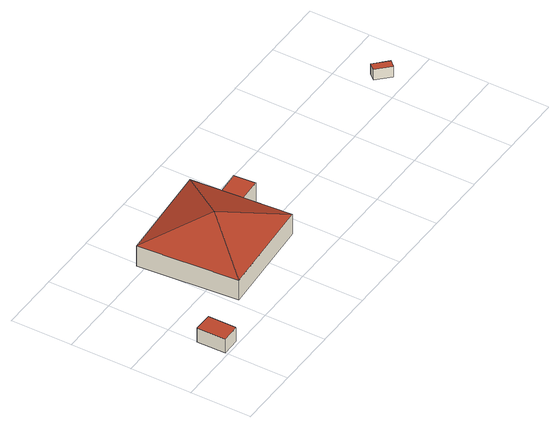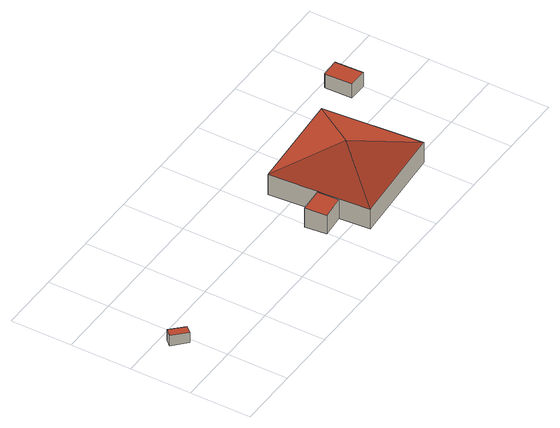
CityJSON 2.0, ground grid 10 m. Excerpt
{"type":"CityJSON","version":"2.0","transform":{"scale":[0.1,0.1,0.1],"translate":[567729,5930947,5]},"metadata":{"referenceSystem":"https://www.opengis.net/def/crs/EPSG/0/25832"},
"CityObjects":{
"building1":{"type":"Building","attributes":{"Grundfläche 2D":"13.939410","Grundhöhe NN":"5.623"},"geometry":[{"type":"Solid","lod":"3","boundaries":[[[[0,1,2,3,4]],[[5,6,4,3]],[[6,7,0,4]],[[7,8,1,0]],[[8,9,2,1]],[[9,5,3,2]],[[9,8,7,6,5]]]],"semantics":{"surfaces":[{"type":"RoofSurface"},{"type":"WallSurface"},{"type":"GroundSurface"}],"values":[[0,1,1,1,1,1,2]]}}]},
"building2":{"type":"Building","attributes":{"Grundfläche 2D":"283.273936","Grundhöhe NN":"5.640"},"geometry":[{"type":"Solid","lod":"3","boundaries":[[[[10,11,12]],[[12,11,13]],[[14,11,10]],[[13,11,14]],[[15,16,17,18]],[[10,12,19,20]],[[14,10,20,21]],[[17,22,23,13,14,21,24,18]],[[12,13,23,19]],[[15,18,24,25]],[[16,15,25,26]],[[17,16,26,22]],[[26,25,24,21,20,19,23,22]]]],"semantics":{"surfaces":[{"type":"RoofSurface"},{"type":"WallSurface"},{"type":"GroundSurface"}],"values":[[0,0,0,0,0,1,1,1,1,1,1,1,2]]}}]},
"building3":{"type":"Building","attributes":{"Grundfläche 2D":"3.966390","Grundhöhe NN":"6.650"},"geometry":[{"type":"Solid","lod":"3","boundaries":[[[[27,28,29,30]],[[31,32,30,29]],[[32,33,27,30]],[[33,34,28,27]],[[34,31,29,28]],[[34,33,32,31]]]],"semantics":{"surfaces":[{"type":"RoofSurface"},{"type":"WallSurface"},{"type":"GroundSurface"}],"values":[[0,1,1,1,1,2]]}}]}
},
"vertices":[
[31,8,31],[30,52,32],[0,52,32],[1,5,31],[30,6,31],[1,5,6],[30,6,6],[31,8,6],[30,52,6],[0,52,6],
[109,50,43],[185,138,77],[96,213,43],[260,226,43],[272,62,43],[305,144,41],[302,179,41],[264,176,41],[266,141,41],[96,213,6],[109,50,6],[272,62,6],[264,176,6],[260,226,6],[266,141,6],[305,144,6],[302,179,6],
[630,116,36],[639,126,36],[618,147,36],[609,137,36],[618,147,17],[609,137,17],[630,116,17],[639,126,17]
]}
